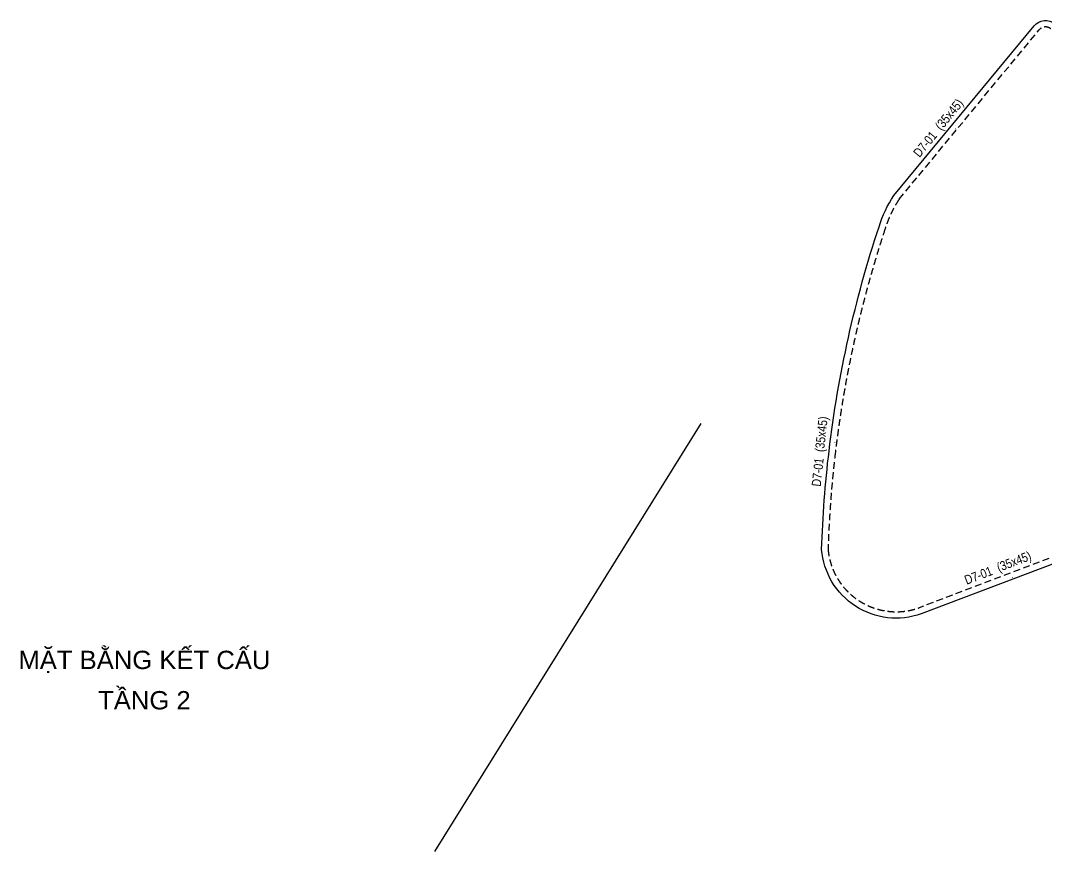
# Model space of a CAD drawing. Header units: millimetres. Extents: x 5400 to 3023951, y -127214 to 225084.
# Drawn here: x 992036 to 1047967, y 2000 to 47318 of the extents above; entities that cross this region are included whole.
import ezdxf
from ezdxf.enums import TextEntityAlignment as Align

# ---------------------------------------------------------------- set-up
doc = ezdxf.new("R2010")
doc.units = ezdxf.units.MM
doc.header["$LTSCALE"] = 100
doc.linetypes.add('HIDDEN', pattern=[0.375, 0.25, -0.125])
for name, color, linetype in [('ccu11-Thay', 7, 'Continuous'), ('ccu12-Khuat', 9, 'HIDDEN'), ('ccu12-Text', 31, 'Continuous')]:
    doc.layers.add(name, color=color, linetype=linetype)
doc.layers.add('ccu12-Tencaukien', color=9, linetype='Continuous', lineweight=15)
doc.styles.add('Arial', font='arial.ttf', dxfattribs={"width": 0.7})
doc.styles.add('Arial Narrow', font='ARIALN.TTF')

# ---------------------------------------------------------------- blocks, each defined once
blk = doc.blocks.new('*U51')
at = {"layer": 'ccu12-Tencaukien', "color": 8, "ltscale": 10000}
blk.add_line((361, -155), (354, -155), dxfattribs=at)
at = {"layer": 'ccu12-Text', "color": 2, "style": 'Arial Narrow', "width": 0.8}
blk.add_attdef('SH', text='', height=300, dxfattribs=at).set_placement((276, 6), align=Align.BOTTOM_RIGHT)
at = {"layer": 'ccu12-Text', "color": 31, "style": 'Arial Narrow', "width": 0.8}
for tag, p in [('(', (508, -75)), ('KT', (633, -75)), (')', (963, -75))]:
    blk.add_attdef(tag, text='', height=250, dxfattribs=at).set_placement(p, align=Align.BOTTOM_LEFT)
blk = doc.blocks.new('*U40')
at = {"layer": 'ccu12-Tencaukien', "color": 8, "ltscale": 10000}
blk.add_line((361, -155), (354, -155), dxfattribs=at)
at = {"layer": 'ccu12-Text', "color": 2, "style": 'Arial Narrow', "width": 0.8}
blk.add_attdef('SH', text='', height=300, dxfattribs=at).set_placement((276, 6), align=Align.BOTTOM_RIGHT)
at = {"layer": 'ccu12-Text', "color": 31, "style": 'Arial Narrow', "width": 0.8}
for tag, p in [('(', (508, -75)), ('KT', (633, -75)), (')', (963, -75))]:
    blk.add_attdef(tag, text='', height=250, dxfattribs=at).set_placement(p, align=Align.BOTTOM_LEFT)
blk = doc.blocks.new('*U45')
at = {"layer": 'ccu12-Tencaukien', "color": 8, "ltscale": 10000}
blk.add_line((361, -155), (354, -155), dxfattribs=at)
at = {"layer": 'ccu12-Text', "color": 2, "style": 'Arial Narrow', "width": 0.8}
blk.add_attdef('SH', text='', height=300, dxfattribs=at).set_placement((276, 6), align=Align.BOTTOM_RIGHT)
at = {"layer": 'ccu12-Text', "color": 31, "style": 'Arial Narrow', "width": 0.8}
for tag, p in [('(', (508, -75)), ('KT', (633, -75)), (')', (963, -75))]:
    blk.add_attdef(tag, text='', height=250, dxfattribs=at).set_placement(p, align=Align.BOTTOM_LEFT)

msp = doc.modelspace()

# ---------------------------------------------------------------- linework, layer by layer
at = {"layer": 'ccu11-Thay', "elevation": 0}
msp.add_lwpolyline([(1049778, 18241.6), (1041142.9, 14959.9, -0.4928533), (1035709.1, 18473.1, -0.0221254), (1036114.1, 23838.8, -0.0503205), (1038838.5, 36070.9, -0.0714265), (1039653, 37781.9), (1047295.1, 47026.8, -0.4142019), (1048421.4, 47134.3)], format="xyb", dxfattribs=at)
at = {"layer": 'ccu12-Khuat', "ltscale": 15, "elevation": 0}
msp.add_lwpolyline([(1049669.7, 18574.9), (1041022.1, 15288.4, -0.4909488), (1036059.5, 18482.2, -0.0220432), (1036461.7, 23797.2, -0.0503341), (1039171.8, 35963.9, -0.0708365), (1039934.6, 37573.2), (1047564.8, 46803.8, -0.4142019), (1048198.5, 46864.5)], format="xyb", dxfattribs=at)
at = {"layer": 'Defpoints', "color": 1, "ltscale": 0.5}
msp.add_line((1029121.9, 25335.3), (1014600, 2000), dxfattribs=at)

# ---------------------------------------------------------------- block references
at = {"layer": 'ccu12-Tencaukien'}
ref = msp.add_blockref('*U45', (1042385.6, 41084.4, 0), dxfattribs=dict(at, xscale=1.815893337873054, yscale=1.815893337873054, zscale=1.815893337873054, rotation=50.44092590918682))
ref.add_attrib('KT', '(35x45)', dxfattribs={"color": 31, "height": 500, "rotation": 50.44093, "style": 'Arial Narrow'}).set_placement((1042348.5, 41192.9, 0), align=Align.BOTTOM_LEFT)
ref.add_attrib('SH', 'D7-01', dxfattribs={"color": 2, "height": 500, "rotation": 50.44093, "style": 'Arial Narrow'}).set_placement((1042154.4, 40922, 0), align=Align.BOTTOM_RIGHT)
ref = msp.add_blockref('*U40', (1036076.9, 23680.5, 0), dxfattribs=dict(at, xscale=1.815893337873054, yscale=1.815893337873054, zscale=1.815893337873054, rotation=83.86004537470342))
ref.add_attrib('KT', '(35x45)', dxfattribs={"color": 31, "height": 500, "rotation": 83.86005, "style": 'Arial Narrow'}).set_placement((1035986.2, 23750.7), align=Align.BOTTOM_LEFT)
ref.add_attrib('SH', 'D7-01', dxfattribs={"color": 2, "height": 500, "rotation": 83.86005, "style": 'Arial Narrow'}).set_placement((1035973.4, 23417.7), align=Align.BOTTOM_RIGHT)
ref = msp.add_blockref('*U51', (1045406, 16984.7, 0), dxfattribs=dict(at, xscale=1.815893337873054, yscale=1.815893337873054, zscale=1.815893337873054, rotation=20.80877027959538))
ref.add_attrib('KT', '(35x45)', dxfattribs={"color": 31, "height": 500, "rotation": 20.80877, "style": 'Arial Narrow'}).set_placement((1045427.5, 17097.3), align=Align.BOTTOM_LEFT)
ref.add_attrib('SH', 'D7-01', dxfattribs={"color": 2, "height": 500, "rotation": 20.80877, "style": 'Arial Narrow'}).set_placement((1045124.8, 16957.8), align=Align.BOTTOM_RIGHT)

# ---------------------------------------------------------------- texts
at = {"layer": 'ccu12-Text', "color": 31, "style": 'Arial'}
for s, p in [('MẶT BẰNG KẾT CẤU', (998790, 12448.1)), ('TẦNG 2', (998790, 10248.1))]:
    msp.add_text(s, height=1000, dxfattribs=at).set_placement(p, align=Align.MIDDLE_CENTER)

doc.saveas('drawing.dxf')
